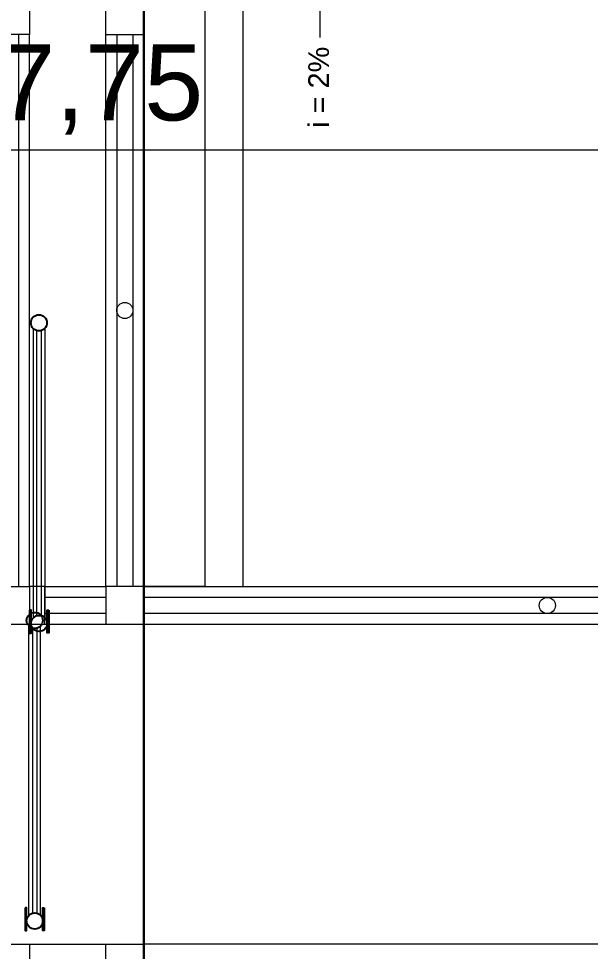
# Model space of a CAD drawing. Header units: metres. Extents: x 149 to 429, y -3 to 162.
# Drawn here: x 332.73 to 336.48, y 107.42 to 113.54 of the extents above; entities that cross this region are included whole.
import ezdxf

# ---------------------------------------------------------------- set-up
doc = ezdxf.new("R2010")
doc.units = ezdxf.units.M
doc.layers.add('1053_ARQ_BASE_MATADOURO_2_dwg', color=7, linetype='Continuous', lineweight=5, true_color=0x767676)
doc.layers.add('1053_ARQ_BASE_MATADOURO_dwg', color=7, linetype='Continuous', lineweight=5, true_color=0x767676)
doc.layers.add('A-COTAS', color=7, linetype='Continuous', lineweight=9)
doc.layers.add('A-PISO', color=7, linetype='Continuous', lineweight=5)
doc.styles.add('Arial_13', font='arial.ttf', dxfattribs={"height": 0.136})
doc.styles.add('Arial_6', font='arial.ttf', dxfattribs={"height": 0.5})

# ---------------------------------------------------------------- blocks, each defined once
blk = doc.blocks.new('1053_ARQ_BASE_MATADOURO_dwg_arq geral tgov-4039641-TÉRREO 1_20 - Dependente 2')
at = {"layer": 'A-COTAS', "color": 253, "true_color": 0xaaaaaa}
blk.add_line((-12.3579, 29.4947), (5.2571, 29.4947), dxfattribs=at)
at = {"layer": 'A-COTAS', "insert": (-3.5504, 30.1887), "char_height": 0.5, "width": 2.093205, "attachment_point": 2, "line_spacing_factor": 0.941778, "style": 'Arial_6'}
blk.add_mtext('17,75', dxfattribs=at)
blk = doc.blocks.new('1053_ARQ_BASE_MATADOURO_dwg-3625622-TÉRREO 1_20 - Dependente 2')
at = {"color": 253, "lineweight": 5, "true_color": 0xaaaaaa}
blk.add_line((127.7931, 117.3142), (127.7931, 109.8142), dxfattribs=at)
at = {"color": 253, "lineweight": 5, "true_color": 0xaaaaaa, "flags": 128}
for points in [[(127.5431, 109.8142), (127.1431, 109.8142), (127.1431, 117.3142), (127.3369, 117.3142)], [(127.3491, 117.3142), (127.5431, 117.3142), (127.5431, 109.8142)]]:
    blk.add_lwpolyline(points, dxfattribs=at)
blk.add_blockref('1053_ARQ_BASE_MATADOURO_dwg_arq geral tgov-4039641-TÉRREO 1_20 - Dependente 2', (130.2098, 83.186))
blk = doc.blocks.new('1053_ARQ_BASE_MATADOURO_2_dwg-3637054-TÉRREO 1_20 - Dependente 2')
at = {"layer": 'A-PISO', "color": 253, "true_color": 0xaaaaaa}
for p, q in [((127.5431, 84.1282), (127.5431, 76.6282)), ((127.7931, 84.1282), (127.7931, 76.6282)), ((126.3211, 80.2532), (126.3211, 76.6282)), ((126.9651, 80.2532), (126.9651, 76.6282)), ((127.0711, 80.2532), (127.0711, 76.6282)), ((126.418, 76.4221), (126.418, 78.3224)), ((126.4392, 78.3085), (126.4392, 76.4361)), ((126.4692, 78.3085), (126.4692, 76.4362)), ((126.4942, 76.4222), (126.4942, 78.3225)), ((126.4931, 76.6282), (126.3931, 76.6282)), ((126.8931, 76.5562), (126.4931, 76.5562)), ((132.4181, 76.5562), (127.1431, 76.5562)), ((126.8931, 76.4502), (126.4931, 76.4502)), ((132.4181, 76.4502), (127.1431, 76.4502)), ((126.3884, 74.4678), (126.3884, 76.3681)), ((126.4931, 76.3782), (126.3931, 76.3782)), ((126.4115, 76.3542), (126.4115, 74.4818)), ((126.4415, 76.3542), (126.4415, 74.4818)), ((126.4646, 74.4678), (126.4646, 76.3681)), ((126.3931, 74.2782), (126.8931, 74.2782)), ((138.9394, 74.2782), (127.1431, 74.2782))]:
    blk.add_line(p, q, dxfattribs=at)
at = {"layer": 'A-PISO', "color": 253, "lineweight": 30, "true_color": 0xaaaaaa, "flags": 128}
blk.add_lwpolyline([(126.1431, 84.3264), (127.1431, 84.3264), (127.1431, 70.7264), (126.1431, 70.7264)], close=True, dxfattribs=at)
at = {"layer": 'A-PISO', "color": 253, "lineweight": 15, "true_color": 0xaaaaaa, "flags": 128}
blk.add_lwpolyline([(128.2996, 80.2329), (128.2996, 81.4017), (128.1816, 80.961)], dxfattribs=at)
at = {"layer": 'A-PISO', "color": 253, "true_color": 0xaaaaaa, "flags": 128}
for points in [[(126.3931, 76.6282), (126.3931, 80.2532), (126.1431, 80.2532), (126.1431, 80.5032), (126.3931, 80.5032), (126.3931, 80.2532)], [(127.1431, 76.3782), (127.1431, 76.6282), (126.8931, 76.6282), (126.8931, 76.3782), (126.4931, 76.3782), (126.4931, 76.6282), (126.8931, 76.6282), (126.8931, 80.2532), (126.8931, 80.5032), (127.1431, 80.5032), (127.1431, 80.2532)], [(126.8931, 80.2532), (127.1431, 80.2532), (127.1431, 76.6282), (132.5431, 76.6282), (132.5431, 76.3782), (127.1431, 76.3782), (126.8931, 76.3782)], [(126.3931, 70.7782), (126.3931, 71.0282), (126.1431, 71.0282), (126.1431, 70.7782), (126.3931, 70.7782), (126.8931, 70.7782), (127.1431, 70.7782), (127.1431, 71.0282), (126.8931, 71.0282), (126.3931, 71.0282), (126.3931, 74.0282), (126.1431, 74.0282), (126.1431, 74.2782), (126.3931, 74.2782), (126.3931, 74.0282), (126.8931, 74.0282), (126.8931, 71.0282), (126.8931, 70.7782)]]:
    blk.add_lwpolyline(points, dxfattribs=at)
for points in [[(126.3931, 76.3782), (126.1431, 76.3782), (126.1431, 76.6282), (126.3931, 76.6282)], [(127.1431, 74.0282), (126.8931, 74.0282), (126.8931, 74.2782), (127.1431, 74.2782)]]:
    blk.add_lwpolyline(points, close=True, dxfattribs=at)
at = {"layer": 'A-PISO', "color": 253, "lineweight": 25, "true_color": 0xaaaaaa, "flags": 128}
for points in [[(126.393, 76.4722), (126.393, 76.3222), (126.4032, 76.3222), (126.4032, 76.4723), (126.393, 76.4723)], [(126.519, 76.4724), (126.519, 76.3224), (126.5092, 76.3224), (126.5092, 76.4724), (126.519, 76.4724)]]:
    blk.add_lwpolyline(points, dxfattribs=at)
for points in [[(126.3635, 74.518), (126.3635, 74.368), (126.3735, 74.368), (126.3735, 74.518)], [(126.4895, 74.518), (126.4895, 74.368), (126.4795, 74.368), (126.4795, 74.518)]]:
    blk.add_lwpolyline(points, close=True, dxfattribs=at)
at = {"layer": 'A-PISO', "color": 253, "true_color": 0xaaaaaa}
for centre in [(127.0181, 78.4407), (129.7914, 76.5032)]:
    blk.add_circle(centre, 0.053, dxfattribs=at)
at = {"layer": 'A-PISO', "color": 253, "lineweight": 25, "true_color": 0xaaaaaa}
for centre in [(126.4541, 78.3593), (126.4265, 76.405), (126.4561, 76.3853), (126.4265, 74.431)]:
    blk.add_circle(centre, 0.053, dxfattribs=at)
at = {"layer": 'A-PISO', "lineweight": 15, "insert": (128.2222, 79.6396), "char_height": 0.136, "width": 0.636017, "attachment_point": 1, "rotation": 90, "line_spacing_factor": 0.941778, "style": 'Arial_13'}
blk.add_mtext('i = 2%', dxfattribs=at)

msp = doc.modelspace()

# ---------------------------------------------------------------- block references
at = {"layer": '1053_ARQ_BASE_MATADOURO_2_dwg', "color": 253, "true_color": 0xaaaaaa}
msp.add_blockref('1053_ARQ_BASE_MATADOURO_2_dwg-3637054-TÉRREO 1_20 - Dependente 2', (206.405, 33.186), dxfattribs=at)
at = {"layer": '1053_ARQ_BASE_MATADOURO_dwg', "color": 253, "true_color": 0xaaaaaa}
msp.add_blockref('1053_ARQ_BASE_MATADOURO_dwg-3625622-TÉRREO 1_20 - Dependente 2', (206.405, 0), dxfattribs=at)

doc.saveas('drawing.dxf')
